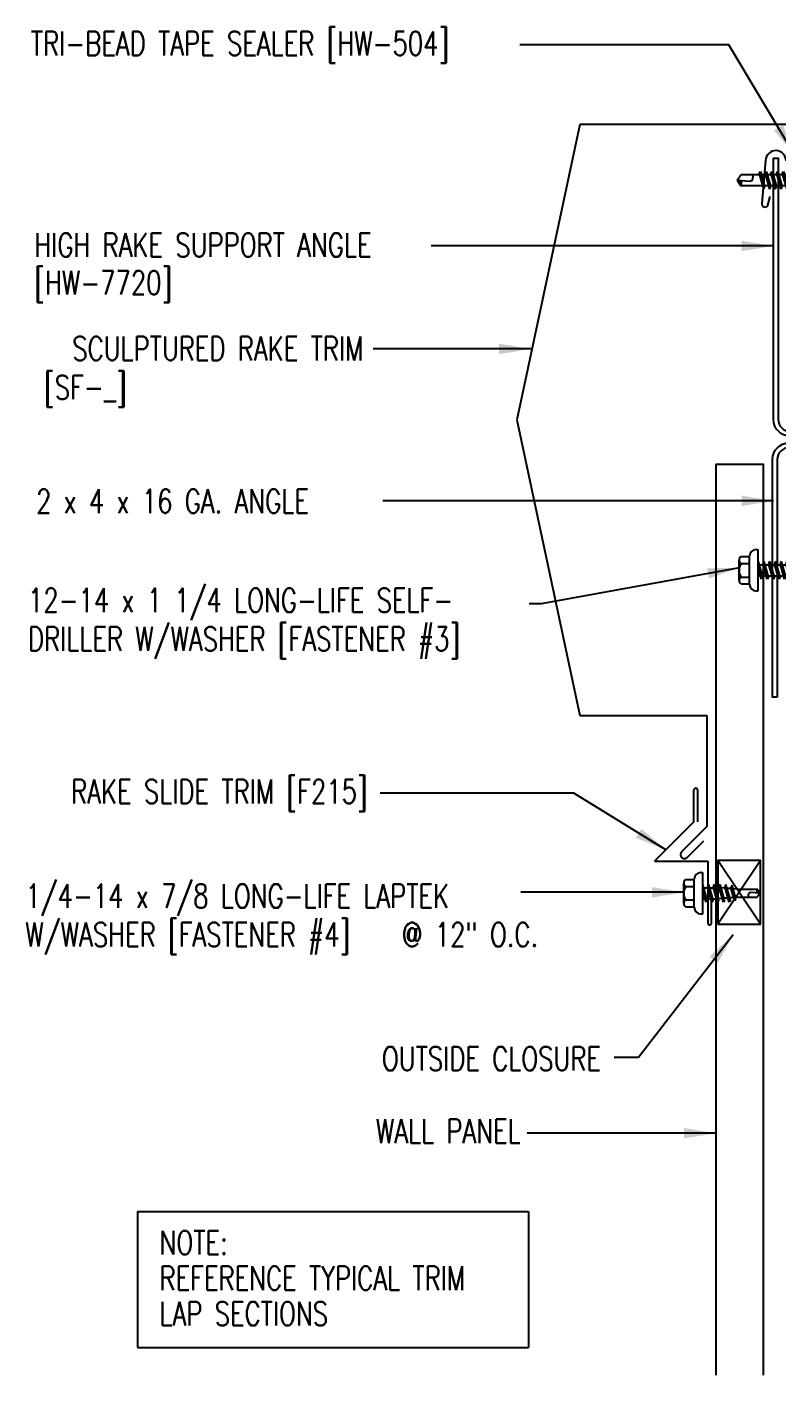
# Model space of a CAD drawing. Extents: x 9.1 to 38.5, y 12.5 to 39.9.
# Drawn here: x 9.15 to 20.93, y 12.54 to 33.74 of the extents above; entities that cross this region are included whole.
import ezdxf
from ezdxf.enums import TextEntityAlignment as Align

# ---------------------------------------------------------------- set-up
doc = ezdxf.new("R2010")
doc.units = 0
doc.header["$LTSCALE"] = 4
doc.header["$MEASUREMENT"] = 0
doc.layers.get('0').update_dxf_attribs({"linetype": 'CONTINUOUS'})
for name, color, linetype in [('CLO', 3, 'CONTINUOUS'), ('DIM', 2, 'CONTINUOUS'), ('FASTENER', 9, 'CONTINUOUS'), ('PANEL', 11, 'CONTINUOUS'), ('STLA', 10, 'CONTINUOUS'), ('TEXT', 2, 'CONTINUOUS'), ('TRIM', 6, 'CONTINUOUS')]:
    doc.layers.add(name, color=color, linetype=linetype)
doc.styles.add('TEXT1', font='ROMANS.shx', dxfattribs={"width": 0.75, "height": 0.375})
doc.dimstyles.new('DETAIL$7', dxfattribs={"dimscale": 4, "dimtxt": 0.09375, "dimasz": 0.125, "dimexe": 0.0625, "dimexo": 0.125, "dimgap": 0.0625, "dimtad": 1, "dimdec": 4, "dimzin": 3, "dimdsep": 46, "dimlunit": 4, "dimtxsty": 'TEXT1', "dimblk": 'ARCHTICK', "dimcen": 0.0625, "dimclrd": 7, "dimclre": 7, "dimclrt": 2, "dimadec": 0, "dimazin": 0, "dimtfac": 0.59375, "dimtdec": 4, "dimtmove": 2, "dimatfit": 3, "dimfxl": 0, "dimfrac": 2, "dimtolj": 1, "dimtzin": 3, "dimarcsym": 0})

# ---------------------------------------------------------------- blocks, each defined once
blk = doc.blocks.new('MB_DW4')
at = {"layer": 'FASTENER'}
for p, q in [((-0.217, 0.305), (-0.217, 0.171)), ((-0.163, 0.337), (0.159, 0.337)), ((-0.108, 0.305), (-0.108, 0.171)), ((0.105, 0.305), (0.105, 0.171)), ((0.214, 0.305), (0.214, 0.171)), ((-0.326, 0.071), (-0.326, 0.037)), ((-0.326, 0.037), (0.322, 0.037)), ((-0.226, 0.171), (0.214, 0.171)), ((-0.141, -0.014), (0.037, 0.037)), ((-0.105, -0.034), (0.137, 0.035)), ((-0.088, 0.037), (-0.088, 0.001)), ((-0.088, 0.037), (0.085, 0.037)), ((0.085, 0.037), (0.134, 0.037)), ((0.085, 0.02), (0.085, -0.041)), ((0.137, 0.035), (0.134, 0.037)), ((0.322, 0.071), (0.322, 0.037)), ((-0.105, -0.034), (-0.141, -0.014)), ((-0.141, -0.105), (0.102, -0.036)), ((-0.105, -0.125), (-0.141, -0.105)), ((-0.141, -0.196), (0.102, -0.127)), ((-0.105, -0.216), (-0.141, -0.196)), ((-0.105, -0.125), (0.137, -0.056)), ((-0.105, -0.216), (0.137, -0.147)), ((-0.088, -0.029), (-0.088, -0.09)), ((-0.088, -0.12), (-0.088, -0.181)), ((-0.084, -0.27), (-0.088, -0.211)), ((0.084, -0.223), (0.085, -0.211)), ((0.085, -0.071), (0.085, -0.131)), ((0.085, -0.162), (0.085, -0.211)), ((0.137, -0.056), (0.102, -0.036)), ((0.137, -0.147), (0.102, -0.127)), ((-0.141, -0.287), (0.102, -0.217)), ((-0.105, -0.307), (-0.141, -0.287)), ((-0.141, -0.378), (0.102, -0.308)), ((-0.105, -0.398), (-0.141, -0.378)), ((-0.122, -0.463), (0.089, -0.403)), ((-0.105, -0.307), (0.137, -0.238)), ((-0.105, -0.398), (0.137, -0.328)), ((-0.086, -0.483), (0.124, -0.423)), ((-0.078, -0.36), (-0.082, -0.3)), ((-0.071, -0.449), (-0.075, -0.389)), ((0.071, -0.408), (0.075, -0.346)), ((0.077, -0.315), (0.082, -0.253)), ((0.124, -0.423), (0.089, -0.403)), ((0.137, -0.238), (0.102, -0.217)), ((0.137, -0.328), (0.102, -0.308)), ((-0.086, -0.483), (-0.122, -0.463)), ((-0.066, -0.516), (-0.069, -0.478)), ((-0.066, -0.516), (-0.066, -0.82)), ((0.063, -0.515), (0.068, -0.439)), ((0.063, -0.516), (0.063, -0.82)), ((-0.002, -0.866), (-0.066, -0.82)), ((-0.003, -0.854), (0.009, -0.714)), ((-0.002, -0.866), (0.063, -0.82))]:
    blk.add_line(p, q, dxfattribs=at)
for centre, radius, start, end in [((-0.163, 0.274), 0.0628, 29.8754, 150.1246), ((-0.002, 0.141), 0.196, 56.9974, 123.0026), ((0.159, 0.274), 0.0628, 29.8754, 150.1246), ((-0.226, 0.071), 0.1, 90, 180), ((0.222, 0.071), 0.1, 0, 90), ((0.073, -0.516), 0.01, 175.9484, 180), ((-0.036, -0.723), 0.0461, 11.1445, 130.906), ((0.039, -0.855), 0.0422, 55.4585, 194.8454)]:
    blk.add_arc(centre, radius, start, end, dxfattribs=at)
blk = doc.blocks.new('OS-CLO')
at = {"layer": 'CLO'}
for p, q in [((0.673, 0.5), (0, -0.5)), ((0.673, -0.5), (0, 0.5))]:
    blk.add_line(p, q, dxfattribs=at)
blk.add_lwpolyline([(0, -0.5), (0.673, -0.5), (0.673, 0.5), (0, 0.5)], close=True, dxfattribs=at)
blk = doc.blocks.new('FD-F4')
at = {"layer": 'TEXT', "style": 'TEXT1', "width": 0.75}
for s, p in [('1/4-14 x 7/8 LONG-LIFE LAPTEK', (0.0047, -0.0408)), ('W/WASHER [FASTENER #4]', (0.0047, -0.1926))]:
    blk.add_text(s, height=0.09375, dxfattribs=at).set_placement(p)
blk.add_attdef('(QUANTITY)', (1.4847, -0.1926), '', height=0.0938, dxfattribs=at)
blk = doc.blocks.new('MB_DW3')
at = {"layer": 'FASTENER'}
for p, q in [((-0.215, 0.305), (-0.215, 0.171)), ((-0.161, 0.337), (0.161, 0.337)), ((-0.107, 0.305), (-0.107, 0.171)), ((0.107, 0.305), (0.107, 0.171)), ((0.215, 0.305), (0.215, 0.171)), ((-0.324, 0.071), (-0.324, 0.037)), ((-0.324, 0.037), (0.324, 0.037)), ((-0.224, 0.171), (0.215, 0.171)), ((-0.139, -0.016), (0.046, 0.037)), ((-0.104, -0.036), (0.139, 0.033)), ((-0.086, 0.037), (0.086, 0.037)), ((-0.086, 0.037), (-0.086, -0.001)), ((0.086, 0.037), (0.133, 0.037)), ((0.086, 0.018), (0.086, -0.042)), ((0.139, 0.033), (0.133, 0.037)), ((0.324, 0.071), (0.324, 0.037)), ((-0.104, -0.036), (-0.139, -0.016)), ((-0.139, -0.107), (0.104, -0.038)), ((-0.104, -0.127), (-0.139, -0.107)), ((-0.139, -0.198), (0.104, -0.128)), ((-0.104, -0.218), (-0.139, -0.198)), ((-0.104, -0.127), (0.139, -0.058)), ((-0.104, -0.218), (0.139, -0.149)), ((-0.086, -0.031), (-0.086, -0.092)), ((-0.086, -0.122), (-0.086, -0.183)), ((0.086, -0.073), (0.086, -0.133)), ((0.086, -0.164), (0.086, -0.224)), ((0.139, -0.058), (0.104, -0.038)), ((0.139, -0.149), (0.104, -0.128)), ((-0.139, -0.289), (0.104, -0.219)), ((-0.104, -0.309), (-0.139, -0.289)), ((-0.139, -0.38), (0.104, -0.31)), ((-0.104, -0.4), (-0.139, -0.38)), ((-0.139, -0.47), (0.104, -0.401)), ((-0.104, -0.309), (0.139, -0.239)), ((-0.104, -0.4), (0.139, -0.33)), ((-0.104, -0.491), (0.139, -0.421)), ((-0.086, -0.213), (-0.086, -0.274)), ((-0.086, -0.304), (-0.086, -0.364)), ((-0.086, -0.395), (-0.086, -0.455)), ((0.086, -0.255), (0.086, -0.315)), ((0.086, -0.345), (0.086, -0.406)), ((0.139, -0.239), (0.104, -0.219)), ((0.139, -0.33), (0.104, -0.31)), ((0.139, -0.421), (0.104, -0.401)), ((-0.104, -0.491), (-0.139, -0.47)), ((-0.139, -0.561), (0.104, -0.492)), ((-0.104, -0.581), (-0.139, -0.561)), ((-0.139, -0.652), (0.104, -0.583)), ((-0.104, -0.581), (0.139, -0.512)), ((-0.104, -0.672), (0.139, -0.603)), ((-0.086, -0.486), (-0.086, -0.546)), ((-0.086, -0.577), (-0.086, -0.637)), ((0.086, -0.436), (0.086, -0.497)), ((0.086, -0.527), (0.086, -0.588)), ((0.086, -0.618), (0.086, -0.679)), ((0.139, -0.512), (0.104, -0.492)), ((0.139, -0.603), (0.104, -0.583)), ((-0.104, -0.672), (-0.139, -0.652)), ((-0.139, -0.743), (0.104, -0.674)), ((-0.104, -0.763), (-0.139, -0.743)), ((-0.104, -0.763), (0.139, -0.694)), ((-0.086, -0.667), (-0.086, -0.728)), ((-0.086, -0.758), (-0.086, -1.05)), ((0.086, -0.709), (0.086, -1.05)), ((0.139, -0.694), (0.104, -0.674)), ((0, -1.111), (-0.086, -1.05)), ((-0.002, -1.095), (0.014, -0.909)), ((0, -1.111), (0.086, -1.05))]:
    blk.add_line(p, q, dxfattribs=at)
for centre, radius, start, end in [((-0.161, 0.274), 0.0628, 29.8754, 150.1246), ((0, 0.141), 0.196, 56.9974, 123.0026), ((0.161, 0.274), 0.0628, 29.8754, 150.1246), ((-0.224, 0.071), 0.1, 90, 180), ((0.224, 0.071), 0.1, 0, 90), ((-0.046, -0.921), 0.0615, 11.1445, 130.906), ((0.054, -1.097), 0.0563, 55.4585, 194.8454)]:
    blk.add_arc(centre, radius, start, end, dxfattribs=at)
blk = doc.blocks.new('fz2')
at = {"layer": 'FASTENER'}
for p, q in [((-0.215, 0.305), (-0.215, 0.171)), ((-0.161, 0.337), (0.161, 0.337)), ((-0.107, 0.305), (-0.107, 0.171)), ((0.107, 0.305), (0.107, 0.171)), ((0.215, 0.305), (0.215, 0.171)), ((-0.324, 0.071), (-0.324, 0.037)), ((-0.324, 0.037), (0.324, 0.037)), ((-0.224, 0.171), (0.215, 0.171)), ((-0.139, -0.016), (0.046, 0.037)), ((-0.104, -0.036), (0.139, 0.033)), ((-0.086, 0.037), (0.086, 0.037)), ((-0.086, 0.037), (-0.086, -0.001)), ((0.086, 0.037), (0.133, 0.037)), ((0.086, 0.018), (0.086, -0.042)), ((0.139, 0.033), (0.133, 0.037)), ((0.324, 0.071), (0.324, 0.037)), ((-0.104, -0.036), (-0.139, -0.016)), ((-0.139, -0.107), (0.104, -0.038)), ((-0.104, -0.127), (-0.139, -0.107)), ((-0.139, -0.198), (0.104, -0.128)), ((-0.104, -0.218), (-0.139, -0.198)), ((-0.104, -0.127), (0.139, -0.058)), ((-0.104, -0.218), (0.139, -0.149)), ((-0.086, -0.031), (-0.086, -0.092)), ((-0.086, -0.122), (-0.086, -0.183)), ((0.086, -0.073), (0.086, -0.133)), ((0.086, -0.164), (0.086, -0.224)), ((0.139, -0.058), (0.104, -0.038)), ((0.139, -0.149), (0.104, -0.128)), ((-0.139, -0.289), (0.104, -0.219)), ((-0.104, -0.309), (-0.139, -0.289)), ((-0.139, -0.38), (0.104, -0.31)), ((-0.104, -0.4), (-0.139, -0.38)), ((-0.139, -0.47), (0.104, -0.401)), ((-0.104, -0.309), (0.139, -0.239)), ((-0.104, -0.4), (0.139, -0.33)), ((-0.104, -0.491), (0.139, -0.421)), ((-0.086, -0.213), (-0.086, -0.274)), ((-0.086, -0.304), (-0.086, -0.364)), ((-0.086, -0.395), (-0.086, -0.455)), ((0.086, -0.255), (0.086, -0.315)), ((0.086, -0.345), (0.086, -0.406)), ((0.139, -0.239), (0.104, -0.219)), ((0.139, -0.33), (0.104, -0.31)), ((0.139, -0.421), (0.104, -0.401)), ((-0.104, -0.491), (-0.139, -0.47)), ((-0.139, -0.561), (0.104, -0.492)), ((-0.104, -0.581), (-0.139, -0.561)), ((-0.139, -0.652), (0.104, -0.583)), ((-0.104, -0.581), (0.139, -0.512)), ((-0.104, -0.672), (0.139, -0.603)), ((-0.086, -0.486), (-0.086, -0.546)), ((-0.086, -0.577), (-0.086, -0.637)), ((0.086, -0.436), (0.086, -0.497)), ((0.086, -0.527), (0.086, -0.588)), ((0.086, -0.618), (0.086, -0.679)), ((0.139, -0.512), (0.104, -0.492)), ((0.139, -0.603), (0.104, -0.583)), ((-0.104, -0.672), (-0.139, -0.652)), ((-0.139, -0.743), (0.104, -0.674)), ((-0.104, -0.763), (-0.139, -0.743)), ((-0.104, -0.763), (0.139, -0.694)), ((-0.086, -0.667), (-0.086, -0.728)), ((-0.086, -0.758), (-0.086, -1.05)), ((0.086, -0.709), (0.086, -1.05)), ((0.139, -0.694), (0.104, -0.674)), ((0, -1.111), (-0.086, -1.05)), ((-0.002, -1.095), (0.014, -0.909)), ((0, -1.111), (0.086, -1.05))]:
    blk.add_line(p, q, dxfattribs=at)
for centre, radius, start, end in [((-0.161, 0.274), 0.0628, 29.8754, 150.1246), ((0, 0.141), 0.196, 56.9974, 123.0026), ((0.161, 0.274), 0.0628, 29.8754, 150.1246), ((-0.224, 0.071), 0.1, 90, 180), ((0.224, 0.071), 0.1, 0, 90), ((-0.046, -0.921), 0.0615, 11.1445, 130.906), ((0.054, -1.097), 0.0563, 55.4585, 194.8454)]:
    blk.add_arc(centre, radius, start, end, dxfattribs=at)
blk = doc.blocks.new('FD-F3')
at = {"layer": 'TEXT', "style": 'TEXT1', "width": 0.75}
for s, p in [('12-14 x 1 1/4 LONG-LIFE SELF-', (0.0047, -0.0408)), ('DRILLER W/WASHER [FASTENER #3]', (0.0047, -0.1926))]:
    blk.add_text(s, height=0.09375, dxfattribs=at).set_placement(p)
blk.add_attdef('(QUANTITY)', (0.0047, -0.3444), '', height=0.0938, dxfattribs=at)
blk = doc.blocks.new('_ArchTick')
at = {"color": 0, "linetype": 'ByBlock', "const_width": 0.15}
blk.add_lwpolyline([(-0.5, -0.5), (0.5, 0.5)], dxfattribs=at)
blk = doc.blocks.new('A$C30686E82')
for p, q in [((-2.715, 0.761), (3.437, 0.761)), ((-2.715, 0.761), (-2.715, -1.379)), ((3.437, 0.761), (3.437, -1.379)), ((-2.715, -1.379), (3.437, -1.379))]:
    blk.add_line(p, q)
at = {"layer": 'TEXT', "style": 'TEXT1', "width": 0.75}
for s, p in [('NOTE:', (-2.368, 0.081)), ('REFERENCE TYPICAL TRIM', (-2.368, -0.477)), ('LAP SECTIONS', (-2.368, -1.035))]:
    blk.add_text(s, height=0.375, dxfattribs=at).set_placement(p)

msp = doc.modelspace()

# ---------------------------------------------------------------- linework, layer by layer
at = {"layer": 'PANEL'}
for p, q in [((20.76337, 31.64546), (20.70395, 30.96582)), ((20.80232, 30.93924), (20.83619, 31.07711))]:
    msp.add_line(p, q, dxfattribs=at)
msp.add_lwpolyline([(20.73136, 12.53936), (20.73136, 26.86013), (19.98136, 26.86013), (19.98136, 12.53936)], dxfattribs=at)
for centre, radius, start, end in [((20.92485, 31.6363), 0.16173, 359.89106, 176.752334), ((20.75615, 30.96369), 0.05224, 177.66526, 332.093127)]:
    msp.add_arc(centre, radius, start, end, dxfattribs=at)
at = {"layer": 'STLA'}
for points in [[(23.38849, 27.38142), (23.38849, 27.30672), (21.15069, 27.30672, -0.41421356), (20.88849, 27.56892), (20.88849, 31.68172), (20.96319, 31.68172), (20.96319, 27.56892, 0.41421356), (21.15069, 27.38142)], [(20.9474, 23.20078), (20.8727, 23.20078), (20.8727, 26.93858, -0.41421356), (21.1349, 27.20078), (22.8727, 27.20078), (22.8727, 27.12608), (21.1349, 27.12608, 0.41421356), (20.9474, 26.93858)]]:
    msp.add_lwpolyline(points, format="xyb", close=True, dxfattribs=at)
at = {"layer": 'TRIM'}
for p, q in [((17.83983, 32.20826), (16.85225, 27.56206)), ((23.10741, 32.20826), (17.83983, 32.20826)), ((16.85225, 27.56206), (17.83983, 22.91586)), ((17.83983, 22.91586), (19.83983, 22.91586)), ((19.83983, 22.91586), (19.83983, 21.16586)), ((19.63475, 21.23938), (19.63475, 21.73938)), ((19.69725, 21.23938), (19.69725, 21.73938)), ((19.63475, 21.23938), (19.01603, 20.62066)), ((19.83983, 21.16586), (19.44233, 20.76836)), ((19.53072, 20.67997), (19.79293, 20.94219)), ((19.01603, 20.62066), (19.85346, 20.62066)), ((19.85346, 20.62066), (19.85346, 19.65186)), ((19.91596, 19.65186), (19.91596, 20.08486))]:
    msp.add_line(p, q, dxfattribs=at)
for centre, radius, start, end in [((19.666, 21.73704), 0.03134, 4.266113, 175.733887), ((19.48652, 20.72417), 0.0625, 135, 315), ((19.88471, 19.65186), 0.03125, 180, 0)]:
    msp.add_arc(centre, radius, start, end, dxfattribs=at)

# ---------------------------------------------------------------- block references
msp.add_blockref('A$C30686E82', (13.59948, 14.35229))
at = {"layer": 'CLO'}
msp.add_blockref('OS-CLO', (20.01363, 20.13047), dxfattribs=at)
at = {"layer": 'FASTENER'}
for name, p, rotation in [('MB_DW3', (21.42763, 31.33148), 270), ('fz2', (20.68436, 25.19793), 90), ('MB_DW4', (19.81328, 20.11962), 90.00000000000001)]:
    msp.add_blockref(name, p, dxfattribs=dict(at, rotation=rotation))
at = {"layer": 'TEXT', "xscale": 4, "yscale": 4, "zscale": 4}
msp.add_blockref('FD-F3', (9.14303, 24.70188), dxfattribs=at)
msp.add_blockref('FD-F4', (9.10273, 20.05062), dxfattribs=at).add_auto_attribs({'(QUANTITY)': '@ 12" O.C.'})

# ---------------------------------------------------------------- texts
at = {"layer": 'TEXT', "style": 'TEXT1', "width": 0.75}
for s, p in [('TRI-BEAD TAPE SEALER [HW-504]', (9.20659, 33.29723)), ('HIGH RAKE SUPPORT ANGLE', (9.26229, 30.12623)), ('[HW-7720]', (9.26229, 29.53392)), ('2 x 4 x 16 GA. ANGLE', (9.28945, 26.09655))]:
    msp.add_text(s, height=0.375, dxfattribs=at).set_placement(p)
for s, p in [('SCULPTURED RAKE TRIM', (14.43944, 28.4984)), ('[SF-_]', (10.71641, 27.88835)), ('RAKE SLIDE TRIM [F215]', (14.50565, 21.53096)), ('OUTSIDE CLOSURE', (18.17586, 17.32904)), ('WALL PANEL', (16.91297, 16.18898))]:
    msp.add_text(s, height=0.375, dxfattribs=at).set_placement(p, align=Align.RIGHT)

# ---------------------------------------------------------------- leaders
at = {"layer": 'DIM'}
for points in [[(21.22104, 31.7318), (20.18852, 33.46176), (16.90017, 33.46176)], [(20.88849, 30.29835), (15.99257, 30.29835), (15.50379, 30.29835)], [(17.07204, 28.67912), (15.22666, 28.67912), (14.58911, 28.67912)], [(20.88849, 26.28982), (16.79859, 26.28982), (14.74593, 26.28982)], [(19.19372, 20.79835), (17.7463, 21.6895), (14.70293, 21.6895)], [(19.47671, 20.13213), (17.64468, 20.13213), (16.91638, 20.13213)], [(20.25298, 19.46592), (18.76468, 17.53313), (18.38281, 17.53313)], [(19.98136, 16.34324), (18.14968, 16.34324), (17.01489, 16.34324)]]:
    msp.add_leader(points, dimstyle='DETAIL$7', override={"dimtad": 0}, dxfattribs=at)
msp.add_leader([(20.35189, 25.23805), (17.23332, 24.66865), (17.04461, 24.66865)], dimstyle='DETAIL$7', dxfattribs=at)

doc.saveas('drawing.dxf')
